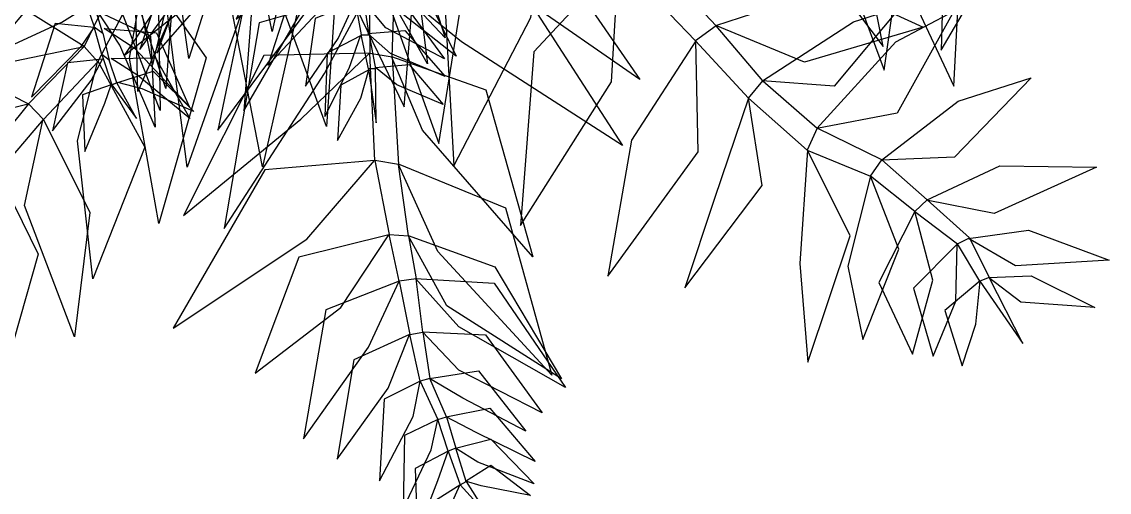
# Model space of a CAD drawing. Extents: x -0.264 to 0.274, y -0.288 to 0.275.
# Drawn here: x -0.00353 to 0.01321, y -0.01579 to -0.00855 of the extents above; entities that cross this region are included whole.
import ezdxf

# ---------------------------------------------------------------- set-up
doc = ezdxf.new("R2010")
doc.units = 0
doc.linetypes.add('LEAF_G', pattern=[10000, 10000, 0])
doc.layers.get('0').update_dxf_attribs({"linetype": 'CONTINUOUS'})

# ---------------------------------------------------------------- blocks, each defined once
blk = doc.blocks.new('12ZPLT14_LEAF')
at = {"color": 3, "linetype": 'LEAF_G'}
for points in [[(-0.029, 0.019, 238.56), (0.453, 0.57, 240.502), (3.645, -0.534, 241.656), (1.572, 0.57, 239.535)], [(-0.039, 0.019, 238.124), (0.391, 0.526, 236.062), (3.306, -0.563, 234.703), (1.385, 0.526, 237.137)]]:
    blk.add_3dface(points, dxfattribs=at)

msp = doc.modelspace()

# ---------------------------------------------------------------- linework, layer by layer
at = {"color": 3, "linetype": 'BYBLOCK'}
for points in [[(-0.001632, -0.00777, 0.004126), (-0.001893, -0.007528, 0.004126), (-0.002571, -0.008932, 0.004213), (-0.002361, -0.009165, 0.004213)], [(0.005657, -0.007608, 0.002208), (0.006031, -0.007414, 0.002208), (0.007159, -0.008612, 0.00188), (0.006838, -0.008845, 0.00188)], [(0.002206, -0.008015, 0.00627), (0.001815, -0.008079, 0.00627), (0.001825, -0.009034, 0.007011), (0.002168, -0.009091, 0.007011)], [(-0.00238, -0.008408, 0.012699), (-0.002529, -0.0083, 0.012699), (-0.002419, -0.00863, 0.013244), (-0.002286, -0.008726, 0.013244)], [(0.00174, -0.008242, 0.01718), (0.0016, -0.008242, 0.01718), (0.001693, -0.008749, 0.017487), (0.001817, -0.008749, 0.017487)], [(-0.002419, -0.00863, 0.013244), (-0.002286, -0.008726, 0.013244), (-0.002186, -0.009139, 0.013946), (-0.002299, -0.009056, 0.013946)], [(0.007159, -0.008612, 0.00188), (0.006838, -0.008845, 0.00188), (0.007654, -0.009725, 0.001439), (0.007875, -0.009456, 0.001439)], [(0.001693, -0.008749, 0.017487), (0.001817, -0.008749, 0.017487), (0.001915, -0.009274, 0.017833), (0.001806, -0.009274, 0.017833)], [(-0.002571, -0.008932, 0.004213), (-0.002361, -0.009165, 0.004213), (-0.0032, -0.010054, 0.003585), (-0.003431, -0.009813, 0.003585)], [(0.001825, -0.009034, 0.007011), (0.002168, -0.009091, 0.007011), (0.00227, -0.010746, 0.007251), (0.001904, -0.010682, 0.007251)], [(-0.002186, -0.009139, 0.013946), (-0.002299, -0.009056, 0.013946), (-0.002146, -0.009519, 0.014585), (-0.002067, -0.009489, 0.014585)], [(0.001915, -0.009274, 0.017833), (0.001806, -0.009274, 0.017833), (0.001922, -0.010107, 0.018452), (0.001915, -0.009274, 0.017833)], [(-0.002067, -0.009489, 0.014585), (-0.002146, -0.009519, 0.014585), (-0.001766, -0.010036, 0.01535), (-0.002067, -0.009489, 0.014585)], [(0.007654, -0.009725, 0.001439), (0.007875, -0.009456, 0.001439), (0.008715, -0.010188, 0.000747), (0.00856, -0.010526, 0.000747)], [(-0.0032, -0.010054, 0.003585), (-0.003431, -0.009813, 0.003585), (-0.0041, -0.010644, 0.003114), (-0.003898, -0.010869, 0.003114)], [(0.008715, -0.010188, 0.000747), (0.00856, -0.010526, 0.000747), (0.009535, -0.010923, 0.000045), (0.009707, -0.010674, 0.000045)], [(0.00227, -0.010746, 0.007251), (0.001904, -0.010682, 0.007251), (0.002122, -0.011824, 0.006628), (0.002424, -0.011844, 0.006628)], [(0.009535, -0.010923, 0.000045), (0.009707, -0.010674, 0.000045), (0.010407, -0.011291, -0.000743), (0.010215, -0.011468, -0.000743)], [(0.010407, -0.011291, -0.000743), (0.010215, -0.011468, -0.000743), (0.010873, -0.011967, -0.001304), (0.011056, -0.011876, -0.001304)], [(0.002122, -0.011824, 0.006628), (0.002424, -0.011844, 0.006628), (0.002538, -0.012503, 0.005956), (0.00228, -0.01254, 0.005956)], [(0.010873, -0.011967, -0.001304), (0.011056, -0.011876, -0.001304), (0.01136, -0.012483, -0.001685), (0.01122, -0.012539, -0.001724)], [(0.002538, -0.012503, 0.005956), (0.00228, -0.01254, 0.005956), (0.00244, -0.01336, 0.005653), (0.002642, -0.013325, 0.005653)], [(0.01136, -0.012483, -0.001685), (0.01122, -0.012539, -0.001724), (0.011879, -0.013501, -0.002058), (0.01136, -0.012483, -0.001685)], [(0.00244, -0.01336, 0.005653), (0.002642, -0.013325, 0.005653), (0.002752, -0.014037, 0.005571), (0.002602, -0.014079, 0.005571)], [(0.002752, -0.014037, 0.005571), (0.002602, -0.014079, 0.005571), (0.002872, -0.014669, 0.005823), (0.003006, -0.014629, 0.005823)], [(0.002872, -0.014669, 0.005823), (0.003006, -0.014629, 0.005823), (0.00315, -0.015109, 0.006088), (0.003033, -0.015153, 0.006088)], [(0.00315, -0.015109, 0.006088), (0.003033, -0.015153, 0.006088), (0.003215, -0.015675, 0.006337), (0.003308, -0.015619, 0.006337)], [(0.003215, -0.015675, 0.006337), (0.003308, -0.015619, 0.006337), (0.00363, -0.016125, 0.006678), (0.003215, -0.015675, 0.006337)]]:
    msp.add_3dface(points, dxfattribs=at)

# ---------------------------------------------------------------- block references
at = {"color": 0, "linetype": 'BYBLOCK', "extrusion": (-0.409004, -0.902776, 0.13308), "xscale": 0.0008440208333333, "yscale": 0.0008440208333333, "zscale": 0.0008440208333333, "rotation": 304.0903267899379}
msp.add_blockref('12ZPLT14_LEAF', (0.012144, -0.000069, -0.195246), dxfattribs=at)
at = {"color": 0, "linetype": 'BYBLOCK', "extrusion": (-0.765801, -0.556387, -0.322464), "xscale": 0.0012065, "yscale": 0.0012065, "zscale": 0.0012065, "rotation": 346.7886705129242}
msp.add_blockref('12ZPLT14_LEAF', (0.005227, 0.000894, -0.287198), dxfattribs=at)
at = {"color": 0, "linetype": 'BYBLOCK', "extrusion": (-0.174582, -0.958247, 0.226459), "xscale": 0.0006752166666667, "yscale": 0.0006752166666667, "zscale": 0.0006752166666667, "rotation": 323.5590151239214}
msp.add_blockref('12ZPLT14_LEAF', (0.009407, 0.0049, -0.155209), dxfattribs=at)
at = {"color": 0, "linetype": 'BYBLOCK', "extrusion": (-0.621673, -0.763887, 0.173201), "xscale": 0.0007902222222222, "yscale": 0.0007902222222222, "zscale": 0.0007902222222222, "rotation": 300.1599025302685}
msp.add_blockref('12ZPLT14_LEAF', (0.012076, 0.000949, -0.185593), dxfattribs=at)
at = {"color": 0, "linetype": 'BYBLOCK', "extrusion": (-0.569684, -0.821864, 0), "xscale": 0.0006879166666667, "yscale": 0.0006879166666667, "zscale": 0.0006879166666667, "rotation": 310.0359753538543}
msp.add_blockref('12ZPLT14_LEAF', (0.014063, 0.00002, -0.160561), dxfattribs=at)
at = {"color": 0, "linetype": 'BYBLOCK', "extrusion": (-0.814692, -0.4867, -0.315277), "xscale": 0.0011094861111111, "yscale": 0.0011094861111111, "zscale": 0.0011094861111111, "rotation": 350.5135742196956}
msp.add_blockref('12ZPLT14_LEAF', (0.006537, 0.001378, -0.265135), dxfattribs=at)
at = {"color": 0, "linetype": 'BYBLOCK', "extrusion": (-0.794311, -0.577101, 0.189802), "xscale": 0.0008995833333333, "yscale": 0.0008995833333333, "zscale": 0.0008995833333333, "rotation": 318.2149932371997}
msp.add_blockref('12ZPLT14_LEAF', (0.011184, 0.001907, -0.214576), dxfattribs=at)
at = {"color": 0, "linetype": 'BYBLOCK', "extrusion": (-0.554494, -0.820689, 0.137861), "xscale": 0.0005908145833333, "yscale": 0.0005908145833333, "zscale": 0.0005908145833333, "rotation": 327.5574210767781}
msp.add_blockref('12ZPLT14_LEAF', (0.01163, 0.005658, -0.139917), dxfattribs=at)
at = {"color": 0, "linetype": 'BYBLOCK', "extrusion": (-0.494962, -0.85695, 0.143699), "xscale": 0.0005503333333333, "yscale": 0.0005503333333333, "zscale": 0.0005503333333333, "rotation": 329.3603779046409}
msp.add_blockref('12ZPLT14_LEAF', (0.012564, 0.004716, -0.129611), dxfattribs=at)
at = {"color": 0, "linetype": 'BYBLOCK', "extrusion": (-0.492523, -0.867345, -0.071645), "xscale": 0.0005334, "yscale": 0.0005334, "zscale": 0.0005334, "rotation": 297.3535062098056}
msp.add_blockref('12ZPLT14_LEAF', (0.013033, 0.003884, -0.126468), dxfattribs=at)
at = {"color": 0, "linetype": 'BYBLOCK', "extrusion": (-0.880253, -0.454245, 0.137174), "xscale": 0.0009569097222222, "yscale": 0.0009569097222222, "zscale": 0.0009569097222222, "rotation": 333.9580680110397}
msp.add_blockref('12ZPLT14_LEAF', (0.009373, 0.002397, -0.229496), dxfattribs=at)
at = {"color": 0, "linetype": 'BYBLOCK', "extrusion": (-0.921594, -0.371593, -0.112171), "xscale": 0.001016, "yscale": 0.001016, "zscale": 0.001016, "rotation": 342.614824685011}
msp.add_blockref('12ZPLT14_LEAF', (0.007781, 0.00163, -0.244383), dxfattribs=at)
at = {"color": 0, "linetype": 'BYBLOCK', "extrusion": (-0.718824, -0.670213, -0.184679), "xscale": 0.0005926666666667, "yscale": 0.0005926666666667, "zscale": 0.0005926666666667, "rotation": 324.4311211685027}
msp.add_blockref('12ZPLT14_LEAF', (0.015363, -0.000706, -0.140901), dxfattribs=at)
at = {"color": 0, "linetype": 'BYBLOCK', "extrusion": (-0.945337, -0.22427, -0.236728), "xscale": 0.0012065, "yscale": 0.0012065, "zscale": 0.0012065, "rotation": 58.28620451028615}
msp.add_blockref('12ZPLT14_LEAF', (0.005479, 0.000272, -0.288603), dxfattribs=at)
at = {"color": 0, "linetype": 'BYBLOCK', "extrusion": (-0.964833, -0.202117, 0.168064), "xscale": 0.001016, "yscale": 0.001016, "zscale": 0.001016, "rotation": 51.79343665447134}
msp.add_blockref('12ZPLT14_LEAF', (0.006971, 0.003865, -0.242246), dxfattribs=at)
at = {"color": 0, "linetype": 'BYBLOCK', "extrusion": (-0.861902, -0.417216, -0.288194), "xscale": 0.0004656666666667, "yscale": 0.0004656666666667, "zscale": 0.0004656666666667, "rotation": 331.982144686314}
msp.add_blockref('12ZPLT14_LEAF', (0.015518, -0.002603, -0.11508), dxfattribs=at)
at = {"color": 0, "linetype": 'BYBLOCK', "extrusion": (-0.986903, -0.161316, 0), "xscale": 0.0008995833333333, "yscale": 0.0008995833333333, "zscale": 0.0008995833333333, "rotation": 22.71551019762269}
msp.add_blockref('12ZPLT14_LEAF', (0.008298, 0.006264, -0.215089), dxfattribs=at)
at = {"color": 0, "linetype": 'BYBLOCK', "extrusion": (-0.989662, -0.114655, -0.086156), "xscale": 0.0011094861111111, "yscale": 0.0011094861111111, "zscale": 0.0011094861111111, "rotation": 59.33334209834914}
msp.add_blockref('12ZPLT14_LEAF', (0.006231, 0.00215, -0.266082), dxfattribs=at)
at = {"color": 0, "linetype": 'BYBLOCK', "extrusion": (-0.823575, -0.52175, -0.222488), "xscale": 0.0002469444444444, "yscale": 0.0002469444444444, "zscale": 0.0002469444444444, "rotation": 40.8066246430932}
msp.add_blockref('12ZPLT14_LEAF', (0.01497, 0.007435, -0.054785), dxfattribs=at)
at = {"color": 0, "linetype": 'BYBLOCK', "extrusion": (-0.854376, -0.325491, -0.405089), "xscale": 0.0003527777777778, "yscale": 0.0003527777777778, "zscale": 0.0003527777777778, "rotation": 337.4186197762552}
msp.add_blockref('12ZPLT14_LEAF', (0.015718, -0.004037, -0.088963), dxfattribs=at)
at = {"color": 0, "linetype": 'BYBLOCK', "extrusion": (-0.984605, -0.088121, 0.150957), "xscale": 0.0009569097222222, "yscale": 0.0009569097222222, "zscale": 0.0009569097222222, "rotation": 48.00033580217362}
msp.add_blockref('12ZPLT14_LEAF', (0.007416, 0.005414, -0.228636), dxfattribs=at)
at = {"color": 0, "linetype": 'BYBLOCK', "extrusion": (-0.930919, -0.303639, 0.202961), "xscale": 0.0002645833333333, "yscale": 0.0002645833333333, "zscale": 0.0002645833333333, "rotation": 38.52271902231406}
msp.add_blockref('12ZPLT14_LEAF', (0.00839, 0.013272, -0.055258), dxfattribs=at)
at = {"color": 0, "linetype": 'BYBLOCK', "extrusion": (-0.955791, -0.265184, -0.127051), "xscale": 0.0002822222222222, "yscale": 0.0002822222222222, "zscale": 0.0002822222222222, "rotation": 5.519040390910551}
msp.add_blockref('12ZPLT14_LEAF', (0.008906, 0.017428, -0.068829), dxfattribs=at)
at = {"color": 0, "linetype": 'BYBLOCK', "extrusion": (-0.934536, -0.268043, 0.234083), "xscale": 0.0003527777777778, "yscale": 0.0003527777777778, "zscale": 0.0003527777777778, "rotation": 15.60972402361281}
msp.add_blockref('12ZPLT14_LEAF', (0.014263, 0.005107, -0.081508), dxfattribs=at)
at = {"color": 0, "linetype": 'BYBLOCK', "extrusion": (-0.931367, -0.348993, -0.103723), "xscale": 0.0002822222222222, "yscale": 0.0002822222222222, "zscale": 0.0002822222222222, "rotation": 20.48282165232936}
msp.add_blockref('12ZPLT14_LEAF', (0.015263, 0.006308, -0.065492), dxfattribs=at)
at = {"color": 0, "linetype": 'BYBLOCK', "extrusion": (-0.985309, -0.143187, -0.093076), "xscale": 0.0005926666666667, "yscale": 0.0005926666666667, "zscale": 0.0005926666666667, "rotation": 2.011020872225353}
msp.add_blockref('12ZPLT14_LEAF', (0.012756, 0.00587, -0.142387), dxfattribs=at)
at = {"color": 0, "linetype": 'BYBLOCK', "extrusion": (-0.9366, -0.290165, 0.196429), "xscale": 0.0003175, "yscale": 0.0003175, "zscale": 0.0003175, "rotation": 20.61731731341784}
msp.add_blockref('12ZPLT14_LEAF', (0.014874, 0.005406, -0.073032), dxfattribs=at)
at = {"color": 0, "linetype": 'BYBLOCK', "extrusion": (-0.961129, -0.276099, 0), "xscale": 0.0002469444444444, "yscale": 0.0002469444444444, "zscale": 0.0002469444444444, "rotation": 3.500181556939769}
msp.add_blockref('12ZPLT14_LEAF', (0.009434, 0.017828, -0.058087), dxfattribs=at)
at = {"color": 0, "linetype": 'BYBLOCK', "extrusion": (-0.984473, -0.171047, -0.039435), "xscale": 0.0004656666666667, "yscale": 0.0004656666666667, "zscale": 0.0004656666666667, "rotation": 357.3264146909603}
msp.add_blockref('12ZPLT14_LEAF', (0.013594, 0.005631, -0.111426), dxfattribs=at)
at = {"color": 0, "linetype": 'BYBLOCK', "extrusion": (-0.975732, -0.141437, -0.167162), "xscale": 0.0003175, "yscale": 0.0003175, "zscale": 0.0003175, "rotation": 358.7295238549212}
msp.add_blockref('12ZPLT14_LEAF', (0.008407, 0.01687, -0.079002), dxfattribs=at)
at = {"color": 0, "linetype": 'BYBLOCK', "extrusion": (-0.02072, 0.985827, 0.166483), "xscale": 0.0012065, "yscale": 0.0012065, "zscale": 0.0012065, "rotation": 64.13041789614397}
msp.add_blockref('12ZPLT14_LEAF', (-0.000209, 0.001113, -0.29158), dxfattribs=at)
at = {"color": 0, "linetype": 'BYBLOCK', "extrusion": (-0.805927, 0.58554, 0.087318), "xscale": 0.0008995833333333, "yscale": 0.0008995833333333, "zscale": 0.0008995833333333, "rotation": 24.04240939826841}
msp.add_blockref('12ZPLT14_LEAF', (0.003924, 0.007788, -0.215782), dxfattribs=at)
at = {"color": 0, "linetype": 'BYBLOCK', "extrusion": (-0.910155, 0.264049, 0.319212), "xscale": 0.0012065, "yscale": 0.0012065, "zscale": 0.0012065, "rotation": 23.21718438188041}
msp.add_blockref('12ZPLT14_LEAF', (0.004143, 0.000333, -0.288191), dxfattribs=at)
at = {"color": 0, "linetype": 'BYBLOCK', "extrusion": (-0.880301, 0.447252, 0.158229), "xscale": 0.0011094861111111, "yscale": 0.0011094861111111, "zscale": 0.0011094861111111, "rotation": 18.23305469868124}
msp.add_blockref('12ZPLT14_LEAF', (0.004852, 0.001707, -0.265745), dxfattribs=at)
at = {"color": 0, "linetype": 'BYBLOCK', "extrusion": (-0.694715, 0.691071, -0.199482), "xscale": 0.0007902222222222, "yscale": 0.0007902222222222, "zscale": 0.0007902222222222, "rotation": 2.313701336929975}
msp.add_blockref('12ZPLT14_LEAF', (0.004513, 0.007852, -0.192863), dxfattribs=at)
at = {"color": 0, "linetype": 'BYBLOCK', "extrusion": (-0.797688, 0.579554, 0.166764), "xscale": 0.001016, "yscale": 0.001016, "zscale": 0.001016, "rotation": 20.74333543133366}
msp.add_blockref('12ZPLT14_LEAF', (0.005277, 0.003125, -0.24439), dxfattribs=at)
at = {"color": 0, "linetype": 'BYBLOCK', "extrusion": (-0.676097, 0.725822, -0.12679), "xscale": 0.00075961875, "yscale": 0.00075961875, "zscale": 0.00075961875, "rotation": 20.69332130735222}
msp.add_blockref('12ZPLT14_LEAF', (0.005337, 0.008913, -0.185384), dxfattribs=at)
at = {"color": 0, "linetype": 'BYBLOCK', "extrusion": (-0.966676, -0.04711, 0.251631), "xscale": 0.0003175, "yscale": 0.0003175, "zscale": 0.0003175, "rotation": 34.52208979993805}
msp.add_blockref('12ZPLT14_LEAF', (0.009015, 0.012836, -0.069582), dxfattribs=at)
at = {"color": 0, "linetype": 'BYBLOCK', "extrusion": (-0.714823, 0.699306, 0), "xscale": 0.00086121875, "yscale": 0.00086121875, "zscale": 0.00086121875, "rotation": 0.2922020955909724}
msp.add_blockref('12ZPLT14_LEAF', (0.00555, 0.003593, -0.208969), dxfattribs=at)
at = {"color": 0, "linetype": 'BYBLOCK', "extrusion": (-0.804946, 0.584828, -0.100192), "xscale": 0.0005503333333333, "yscale": 0.0005503333333333, "zscale": 0.0005503333333333, "rotation": 29.73420136908086}
msp.add_blockref('12ZPLT14_LEAF', (0.006613, 0.010016, -0.134446), dxfattribs=at)
at = {"color": 0, "linetype": 'BYBLOCK', "extrusion": (-0.858519, 0.505362, 0.086916), "xscale": 0.0005334, "yscale": 0.0005334, "zscale": 0.0005334, "rotation": 40.39078445619737}
msp.add_blockref('12ZPLT14_LEAF', (0.007379, 0.011287, -0.127866), dxfattribs=at)
at = {"color": 0, "linetype": 'BYBLOCK', "extrusion": (-0.727648, 0.675508, -0.119238), "xscale": 0.000809625, "yscale": 0.000809625, "zscale": 0.000809625, "rotation": 0.210233714694756}
msp.add_blockref('12ZPLT14_LEAF', (0.00683, 0.003619, -0.197337), dxfattribs=at)
at = {"color": 0, "linetype": 'BYBLOCK', "extrusion": (-0.967687, 0.133932, -0.213646), "xscale": 0.0004741333333333, "yscale": 0.0004741333333333, "zscale": 0.0004741333333333, "rotation": 8.258106092068358}
msp.add_blockref('12ZPLT14_LEAF', (0.006716, 0.015436, -0.118913), dxfattribs=at)
at = {"color": 0, "linetype": 'BYBLOCK', "extrusion": (-0.862056, 0.470503, 0.188378), "xscale": 0.0004741333333333, "yscale": 0.0004741333333333, "zscale": 0.0004741333333333, "rotation": 46.17161478004393}
msp.add_blockref('12ZPLT14_LEAF', (0.008096, 0.012107, -0.112361), dxfattribs=at)
at = {"color": 0, "linetype": 'BYBLOCK', "extrusion": (-0.994006, -1.50975e-17, -0.109326), "xscale": 0.0004191, "yscale": 0.0004191, "zscale": 0.0004191, "rotation": 3.266635509315713}
msp.add_blockref('12ZPLT14_LEAF', (0.007683, 0.0165, -0.103336), dxfattribs=at)
at = {"color": 0, "linetype": 'BYBLOCK', "extrusion": (-0.880772, 0.407658, 0.240948), "xscale": 0.0004191, "yscale": 0.0004191, "zscale": 0.0004191, "rotation": 38.57502728196478}
msp.add_blockref('12ZPLT14_LEAF', (0.008622, 0.012644, -0.098076), dxfattribs=at)
at = {"color": 0, "linetype": 'BYBLOCK', "extrusion": (-0.669594, 0.742727, 0), "xscale": 0.0007112, "yscale": 0.0007112, "zscale": 0.0007112, "rotation": 352.2179710187746}
msp.add_blockref('12ZPLT14_LEAF', (0.00791, 0.004196, -0.174574), dxfattribs=at)
at = {"color": 0, "linetype": 'BYBLOCK', "extrusion": (-0.94674, 0.090411, 0.309045), "xscale": 0.0003725333333333, "yscale": 0.0003725333333333, "zscale": 0.0003725333333333, "rotation": 41.8497750179111}
msp.add_blockref('12ZPLT14_LEAF', (0.008843, 0.012148, -0.083259), dxfattribs=at)
at = {"color": 0, "linetype": 'BYBLOCK', "extrusion": (-0.969343, 0.162125, -0.184631), "xscale": 0.0007902222222222, "yscale": 0.0007902222222222, "zscale": 0.0007902222222222, "rotation": 9.877165659943444}
msp.add_blockref('12ZPLT14_LEAF', (0.008636, 0.006254, -0.193039), dxfattribs=at)
at = {"color": 0, "linetype": 'BYBLOCK', "extrusion": (-0.687624, 0.71871, -0.103098), "xscale": 0.00075961875, "yscale": 0.00075961875, "zscale": 0.00075961875, "rotation": 329.7436733889182}
msp.add_blockref('12ZPLT14_LEAF', (0.009276, 0.003038, -0.186271), dxfattribs=at)
at = {"color": 0, "linetype": 'BYBLOCK', "extrusion": (-0.656657, 0.738718, -0.151975), "xscale": 0.0006879166666667, "yscale": 0.0006879166666667, "zscale": 0.0006879166666667, "rotation": 345.1051461654927}
msp.add_blockref('12ZPLT14_LEAF', (0.010154, 0.002248, -0.169744), dxfattribs=at)
at = {"color": 0, "linetype": 'BYBLOCK', "extrusion": (-0.985226, 0.171256, 0), "xscale": 0.0008440208333333, "yscale": 0.0008440208333333, "zscale": 0.0008440208333333, "rotation": 357.0332829483877}
msp.add_blockref('12ZPLT14_LEAF', (0.010223, 0.007233, -0.205051), dxfattribs=at)
at = {"color": 0, "linetype": 'BYBLOCK', "extrusion": (-0.9849, 0.065153, -0.160397), "xscale": 0.0006879166666667, "yscale": 0.0006879166666667, "zscale": 0.0006879166666667, "rotation": 340.8132618984536}
msp.add_blockref('12ZPLT14_LEAF', (0.011674, 0.006033, -0.168026), dxfattribs=at)

doc.saveas('drawing.dxf')
